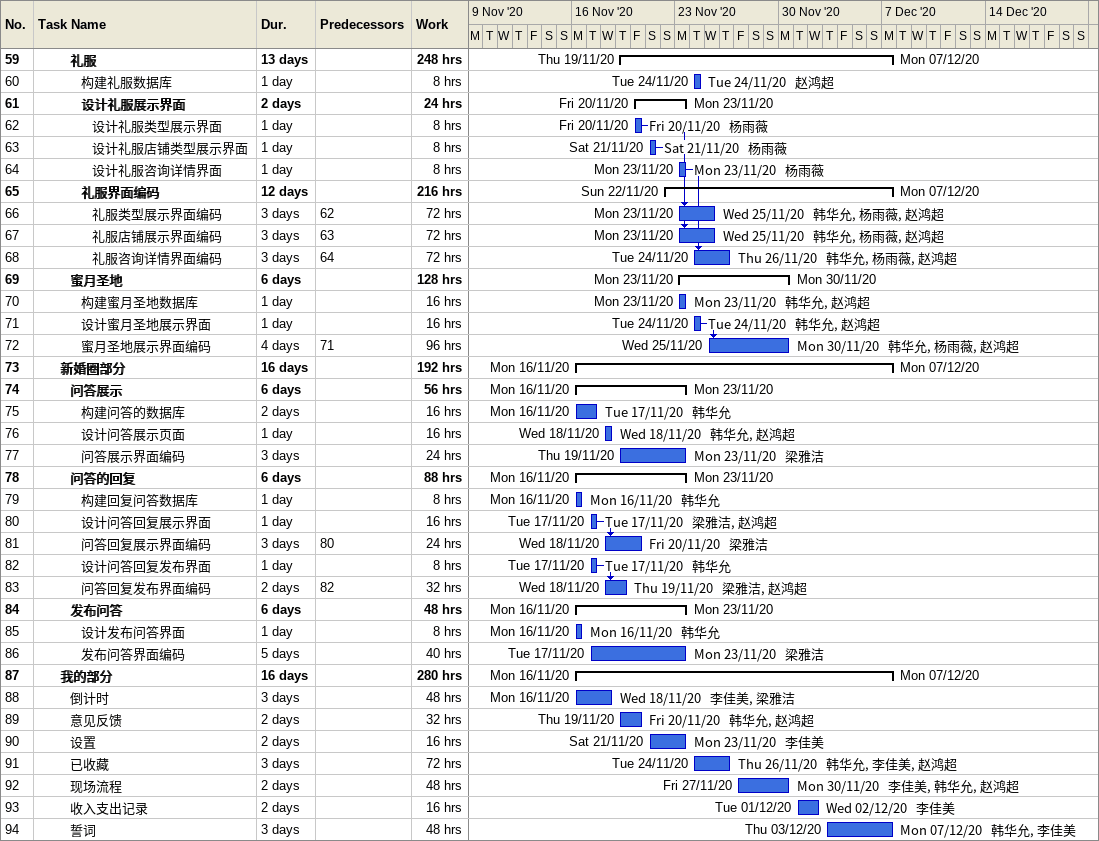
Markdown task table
| ID | Level | Task | Duration | Start | Finish | Predecessors | Resources | Work (h) |
|---|---|---|---|---|---|---|---|---|
| 59 | 4 | **礼服** | 13d | 2020-11-19 | 2020-12-07 |  |  | 248 |
| 60 | 5 | 构建礼服数据库 | 1d | 2020-11-24 | 2020-11-24 |  | 赵鸿超 | 8 |
| 61 | 5 | **设计礼服展示界面** | 2d | 2020-11-20 | 2020-11-23 |  |  | 24 |
| 62 | 6 | 设计礼服类型展示界面 | 1d | 2020-11-20 | 2020-11-20 |  | 杨雨薇 | 8 |
| 63 | 6 | 设计礼服店铺类型展示界面 | 1d | 2020-11-21 | 2020-11-21 |  | 杨雨薇 | 8 |
| 64 | 6 | 设计礼服咨询详情界面 | 1d | 2020-11-23 | 2020-11-23 |  | 杨雨薇 | 8 |
| 65 | 5 | **礼服界面编码** | 12d | 2020-11-22 | 2020-12-07 |  |  | 216 |
| 66 | 6 | 礼服类型展示界面编码 | 3d | 2020-11-23 | 2020-11-25 | 62 | 韩华允, 杨雨薇, 赵鸿超 | 72 |
| 67 | 6 | 礼服店铺展示界面编码 | 3d | 2020-11-23 | 2020-11-25 | 63 | 韩华允, 杨雨薇, 赵鸿超 | 72 |
| 68 | 6 | 礼服咨询详情界面编码 | 3d | 2020-11-24 | 2020-11-26 | 64 | 韩华允, 杨雨薇, 赵鸿超 | 72 |
| 69 | 4 | **蜜月圣地** | 6d | 2020-11-23 | 2020-11-30 |  |  | 128 |
| 70 | 5 | 构建蜜月圣地数据库 | 1d | 2020-11-23 | 2020-11-23 |  | 韩华允, 赵鸿超 | 16 |
| 71 | 5 | 设计蜜月圣地展示界面 | 1d | 2020-11-24 | 2020-11-24 |  | 韩华允, 赵鸿超 | 16 |
| 72 | 5 | 蜜月圣地展示界面编码 | 4d | 2020-11-25 | 2020-11-30 | 71 | 韩华允, 杨雨薇, 赵鸿超 | 96 |
| 73 | 3 | **新婚圈部分** | 16d | 2020-11-16 | 2020-12-07 |  |  | 192 |
| 74 | 4 | **问答展示** | 6d | 2020-11-16 | 2020-11-23 |  |  | 56 |
| 75 | 5 | 构建问答的数据库 | 2d | 2020-11-16 | 2020-11-17 |  | 韩华允 | 16 |
| 76 | 5 | 设计问答展示页面 | 1d | 2020-11-18 | 2020-11-18 |  | 韩华允, 赵鸿超 | 16 |
| 77 | 5 | 问答展示界面编码 | 3d | 2020-11-19 | 2020-11-23 |  | 梁雅洁 | 24 |
| 78 | 4 | **问答的回复** | 6d | 2020-11-16 | 2020-11-23 |  |  | 88 |
| 79 | 5 | 构建回复问答数据库 | 1d | 2020-11-16 | 2020-11-16 |  | 韩华允 | 8 |
| 80 | 5 | 设计问答回复展示界面 | 1d | 2020-11-17 | 2020-11-17 |  | 梁雅洁, 赵鸿超 | 16 |
| 81 | 5 | 问答回复展示界面编码 | 3d | 2020-11-18 | 2020-11-20 | 80 | 梁雅洁 | 24 |
| 82 | 5 | 设计问答回复发布界面 | 1d | 2020-11-17 | 2020-11-17 |  | 韩华允 | 8 |
| 83 | 5 | 问答回复发布界面编码 | 2d | 2020-11-18 | 2020-11-19 | 82 | 梁雅洁, 赵鸿超 | 32 |
| 84 | 4 | **发布问答** | 6d | 2020-11-16 | 2020-11-23 |  |  | 48 |
| 85 | 5 | 设计发布问答界面 | 1d | 2020-11-16 | 2020-11-16 |  | 韩华允 | 8 |
| 86 | 5 | 发布问答界面编码 | 5d | 2020-11-17 | 2020-11-23 |  | 梁雅洁 | 40 |
| 87 | 3 | **我的部分** | 16d | 2020-11-16 | 2020-12-07 |  |  | 280 |
| 88 | 4 | 倒计时 | 3d | 2020-11-16 | 2020-11-18 |  | 李佳美, 梁雅洁 | 48 |
| 89 | 4 | 意见反馈 | 2d | 2020-11-19 | 2020-11-20 |  | 韩华允, 赵鸿超 | 32 |
| 90 | 4 | 设置 | 2d | 2020-11-21 | 2020-11-23 |  | 李佳美 | 16 |
| 91 | 4 | 已收藏 | 3d | 2020-11-24 | 2020-11-26 |  | 韩华允, 李佳美, 赵鸿超 | 72 |
| 92 | 4 | 现场流程 | 2d | 2020-11-27 | 2020-11-30 |  | 李佳美, 韩华允, 赵鸿超 | 48 |
| 93 | 4 | 收入支出记录 | 2d | 2020-12-01 | 2020-12-02 |  | 李佳美 | 16 |
| 94 | 4 | 誓词 | 3d | 2020-12-03 | 2020-12-07 |  | 韩华允, 李佳美 | 48 |
